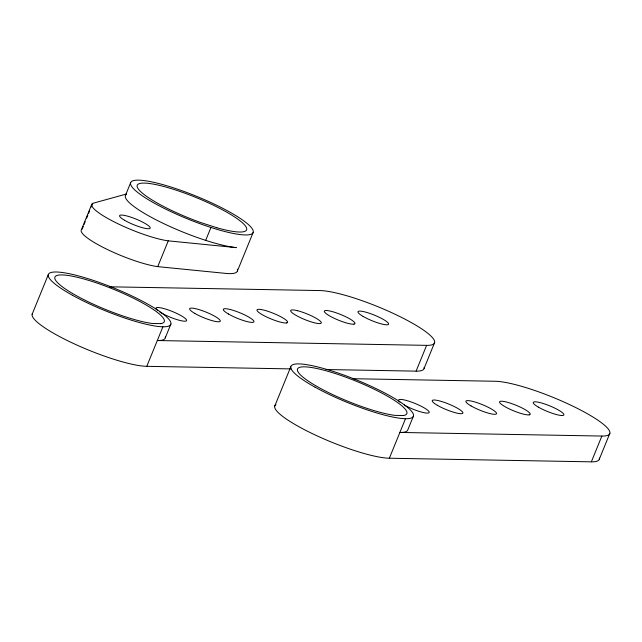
<?xml version="1.0" encoding="UTF-8"?>
<svg xmlns="http://www.w3.org/2000/svg" width="642" height="642" viewBox="0 0 642 642"><rect width="100%" height="100%" fill="white"/><g stroke="black" fill="none" stroke-linecap="round" stroke-linejoin="round"><path stroke-width="0.96" d="M32.14 314.275L48.27 274.736M91.734 204.429L81.213 230.213A46.553 8.563 22.2 0 0 108.562 250.075A46.553 8.563 22.2 0 0 157.739 266.631L225.832 273.404A66.11 12.158 22.2 0 0 237.307 269.175M82.152 229.154L83.275 226.385M84.03 224.548L85.161 221.779M86.662 218.095L87.785 215.335M88.54 213.497L89.671 210.728M91.172 207.045L92.673 203.362L126.322 194.044M125.447 195.441L130.703 182.545M157.739 266.631L168.268 240.846L236.352 247.619A66.11 12.158 22.2 0 1 163.228 223.376A66.11 12.158 22.2 0 1 126.001 194.638M32.549 313.416A66.11 12.158 22.2 0 0 74.031 343.743A66.11 12.158 22.2 0 0 146.777 366.325L162.916 326.786M165.291 337.804L170.908 324.05M205.697 240.365L210.953 227.469M237.323 271.237L253.108 232.556A66.11 12.158 22.2 0 0 165.403 185.345A66.11 12.158 22.2 0 0 157.21 204.75A66.11 12.158 22.2 0 0 253.108 232.556M274.72 406.177L290.85 366.638M325.992 369.527L416.096 371.14L426.617 345.356A66.11 12.158 22.2 0 0 403.706 318.504A66.11 12.158 22.2 0 0 319.973 290.561L109.726 286.805M424.089 368.404L434.61 342.611M275.924 404.612A66.11 12.158 22.2 0 0 314.347 434.586A66.11 12.158 22.2 0 0 389.357 458.228L405.495 418.688M413.488 415.952L407.871 429.707A66.11 12.158 22.2 0 1 399.878 432.443L601.867 436.054L591.346 461.839L389.357 458.228M599.339 459.102L609.86 433.31M426.617 345.356L157.298 340.541A66.11 12.158 22.2 0 0 165.331 336.785M146.777 366.325L290.946 368.901M353.228 378.724L495.223 381.26A66.11 12.158 22.2 0 1 578.956 409.203A66.11 12.158 22.2 0 1 601.867 436.054M168.268 240.846A46.553 8.563 22.2 0 1 115.977 222.782A46.553 8.563 22.2 0 1 92.673 203.362M399.902 402.117A16.532 3.041 22.2 0 1 412.999 402.638A16.532 3.041 22.2 0 1 428.511 412.983A16.532 3.041 22.2 0 1 404.291 405.046M599.379 458.083A66.11 12.158 22.2 0 1 591.346 461.839M424.129 367.385A66.11 12.158 22.2 0 1 416.096 371.14M157.322 310.214A16.532 3.041 22.2 0 1 171.221 311.041A16.532 3.041 22.2 0 1 185.361 321.177A16.532 3.041 22.2 0 1 159.954 312.1M286.653 322.942L285.634 323.006A16.532 3.041 22.2 0 1 266.879 317.092L264.697 316.016A16.532 3.041 22.2 0 1 260.323 309.412L261.968 309.685A16.532 3.041 22.2 0 1 280.923 316.827A16.532 3.041 22.2 0 1 286.653 322.942M353.983 324.146L352.964 324.202A16.532 3.041 22.2 0 1 332.026 317.22A16.532 3.041 22.2 0 1 326.297 310.511L327.653 310.616A16.532 3.041 22.2 0 1 347.234 317.493A16.532 3.041 22.2 0 1 353.983 324.146M529.241 414.844L528.214 414.909A16.532 3.041 22.2 0 1 507.276 407.919A16.532 3.041 22.2 0 1 501.554 401.21L502.903 401.314A16.532 3.041 22.2 0 1 522.484 408.192A16.532 3.041 22.2 0 1 529.241 414.844M160.861 323.632L152.363 323.48A59.032 10.858 22.2 0 1 60.886 285.666A59.032 10.858 22.2 0 1 106.428 286.476A59.032 10.858 22.2 0 1 160.861 323.632M403.441 415.534L394.95 415.382A59.032 10.858 22.2 0 1 303.473 377.568A59.032 10.858 22.2 0 1 349.007 378.379A59.032 10.858 22.2 0 1 403.441 415.534M297.535 310.712L295.633 310.287A16.532 3.041 22.2 0 0 298.361 316.618L300.544 317.694A16.532 3.041 22.2 0 0 312.285 322.22L314.395 322.798A16.532 3.041 22.2 0 0 315.559 317.959L313.569 316.891A16.532 3.041 22.2 0 0 297.535 310.712M216.852 227.75L200.553 222.493A59.032 10.858 22.2 0 1 138.945 183.773A59.032 10.858 22.2 0 1 226.337 211.948A59.032 10.858 22.2 0 1 216.852 227.75M124.532 220.254A16.532 3.041 22.2 0 0 149.867 228.48A16.532 3.041 22.2 0 0 130.254 216.964A16.532 3.041 22.2 0 0 124.532 220.254M437.346 405.295A16.532 3.041 22.2 0 0 462.577 413.408A16.532 3.041 22.2 0 0 442.731 401.852A16.532 3.041 22.2 0 0 437.346 405.295M315.062 387.182A66.11 12.158 22.2 0 0 413.071 416.81A66.11 12.158 22.2 0 0 328.375 369.896A66.11 12.158 22.2 0 0 315.062 387.182M538.341 407.1A16.532 3.041 22.2 0 0 563.572 415.213A16.532 3.041 22.2 0 0 543.726 403.657A16.532 3.041 22.2 0 0 538.341 407.1M471.011 405.896A16.532 3.041 22.2 0 0 496.242 414.01A16.532 3.041 22.2 0 0 476.396 402.454A16.532 3.041 22.2 0 0 471.011 405.896M72.482 295.28A66.11 12.158 22.2 0 0 170.491 324.908A66.11 12.158 22.2 0 0 85.795 277.994A66.11 12.158 22.2 0 0 72.482 295.28M363.091 316.402A16.532 3.041 22.2 0 0 388.322 324.515A16.532 3.041 22.2 0 0 368.476 312.959A16.532 3.041 22.2 0 0 363.091 316.402M228.432 313.994A16.532 3.041 22.2 0 0 253.662 322.107A16.532 3.041 22.2 0 0 233.816 310.551A16.532 3.041 22.2 0 0 228.432 313.994M194.767 313.392A16.532 3.041 22.2 0 0 219.997 321.506A16.532 3.041 22.2 0 0 200.152 309.95A16.532 3.041 22.2 0 0 194.767 313.392"/></g></svg>
